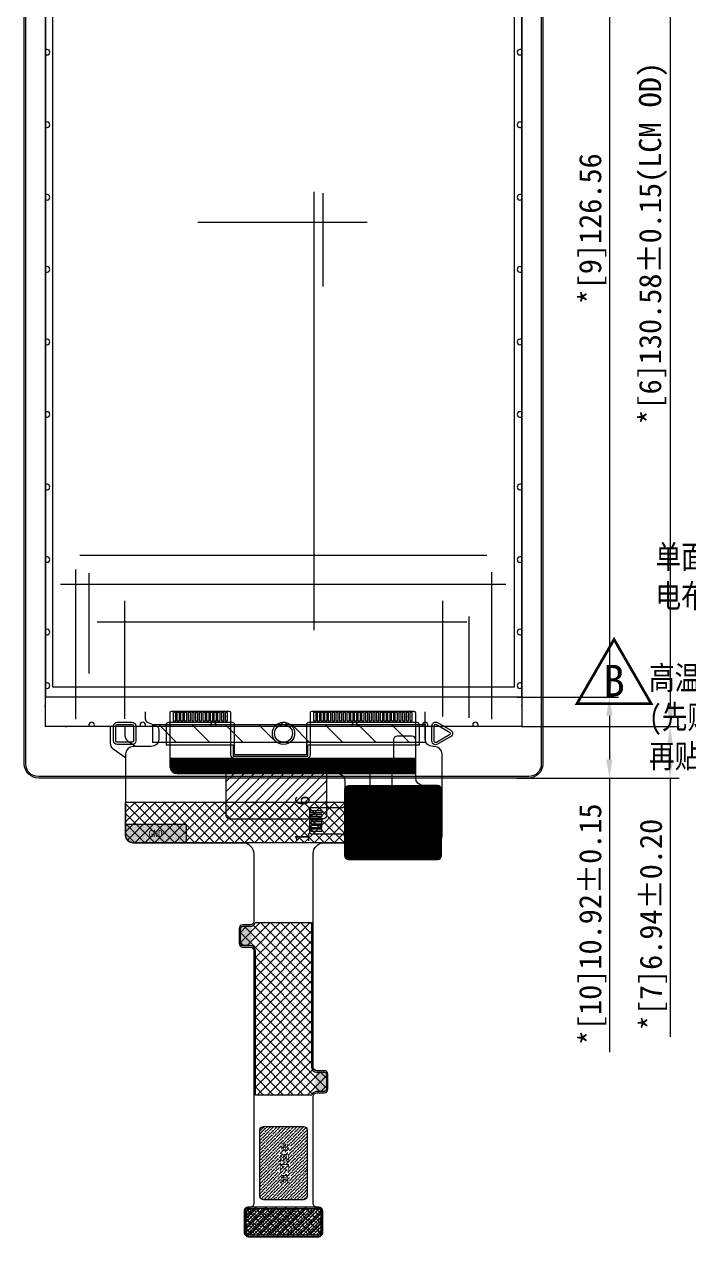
# Model space of a CAD drawing. Header units: inches. Extents: x 4091 to 6273, y -6229 to -5636.
# Drawn here: x 5951.1 to 6040.8, y -6003.8 to -5840 of the extents above; entities that cross this region are included whole.
import ezdxf
from ezdxf.lldxf.tags import DXFTag

# ---------------------------------------------------------------- set-up
doc = ezdxf.new("R2010")
doc.units = ezdxf.units.IN
doc.header["$LTSCALE"] = 0.5
doc.header["$MEASUREMENT"] = 0
doc.header["$PDMODE"] = 35
doc.layers.get('0').update_dxf_attribs({"lineweight": 0})
doc.layers.get('Defpoints').update_dxf_attribs({"lineweight": 0})
doc.layers.add('BL1_Housing', color=7, linetype='Continuous')
doc.layers.add('OCA', color=7, linetype='Continuous')
for name, color, linetype, lineweight in [('COVER LENS', 6, 'Continuous', 0), ('DIM', 4, 'Continuous', 0), ('FPC', 35, 'Continuous', 0), ('LCM', 2, 'Continuous', 0), ('SENSOR', 7, 'Continuous', 0)]:
    doc.layers.add(name, color=color, linetype=linetype, lineweight=lineweight)
doc.styles.get("Standard").update_dxf_attribs({"font": ''})
doc.styles.add('宋体', font='', dxfattribs={"width": 0.8, "height": 3.5})
doc.styles.add('宋体字', font='')
doc.styles.add('文字', font='simhei.ttf')
doc.styles.get('Standard').set_extended_font_data('SimSun')
doc.styles.get('宋体').set_extended_font_data('SimSun')
doc.styles.get('宋体字').set_extended_font_data('SimSun')
tags = doc.linetypes.add('JIS_02_0.7', pattern=[1.35, 0.75, -0.6]).pattern_tags.tags
tags[6:7] = [DXFTag(74, 4), DXFTag(75, 0), DXFTag(340, '0'), DXFTag(46, 1.0), DXFTag(50, 0.0), DXFTag(44, 0.0), DXFTag(45, 0.0)]
tags[4:5] = [DXFTag(74, 4), DXFTag(75, 0), DXFTag(340, '0'), DXFTag(46, 1.0), DXFTag(50, 0.0), DXFTag(44, 0.0), DXFTag(45, 0.0)]
doc.dimstyles.new('ISO-25-3.0', dxfattribs={"dimtxt": 3, "dimasz": 2.5, "dimexe": 1.25, "dimexo": 0, "dimgap": 0.4, "dimtad": 1, "dimdsep": 46, "dimtxsty": 'Standard', "dimcen": 2.5, "dimadec": 0, "dimazin": 0, "dimtfac": 1, "dimtmove": 0, "dimatfit": 3, "dimfxl": 1, "dimarcsym": 0})

# ---------------------------------------------------------------- blocks, each defined once
blk = doc.blocks.new('*D31')
at = {"layer": 'Defpoints', "color": 0, "transparency": 16777216}
for p in [(6018.29, -5804.27), (6018.29, -5934.85), (6038.32, -5934.85)]:
    blk.add_point(p, dxfattribs=at)
at = {"layer": 'DIM', "color": 0, "lineweight": -2, "transparency": 16777216}
for p, q in [((6018.29, -5804.27), (6039.57, -5804.27)), ((6038.32, -5806.77), (6038.32, -5932.35)), ((6018.29, -5934.85), (6039.57, -5934.85))]:
    blk.add_line(p, q, dxfattribs=at)
at = {"layer": 'DIM', "color": 0, "transparency": 16777216}
for points in [[(6037.91, -5806.77), (6038.74, -5806.77), (6038.32, -5804.27)], [(6037.91, -5932.35), (6038.74, -5932.35), (6038.32, -5934.85)]]:
    blk.add_solid(points, dxfattribs=at)
at = {"layer": 'DIM', "color": 0, "transparency": 16777216, "insert": (6036.02, -5869.56), "char_height": 3, "attachment_point": 5, "rotation": 90}
blk.add_mtext('{\\C1;*[6]\\C0;130.58}%%P0.15(LCM OD)', dxfattribs=at)
blk = doc.blocks.new('*D33')
at = {"layer": 'Defpoints', "color": 0, "transparency": 16777216}
for p in [(6018.29, -5934.85), (6038.32, -5934.85), (6018.24, -5941.8)]:
    blk.add_point(p, dxfattribs=at)
at = {"layer": 'DIM', "color": 0, "lineweight": -2, "transparency": 16777216}
for p, q in [((6018.29, -5934.85), (6039.57, -5934.85)), ((6038.32, -5937.35), (6038.32, -5939.3)), ((6018.24, -5941.8), (6039.57, -5941.8)), ((6038.32, -5941.8), (6038.32, -5976.74))]:
    blk.add_line(p, q, dxfattribs=at)
at = {"layer": 'DIM', "color": 0, "transparency": 16777216}
for points in [[(6037.91, -5937.35), (6038.74, -5937.35), (6038.32, -5934.85)], [(6037.91, -5939.3), (6038.74, -5939.3), (6038.32, -5941.8)]]:
    blk.add_solid(points, dxfattribs=at)
at = {"layer": 'DIM', "color": 0, "transparency": 16777216, "insert": (6036.07, -5961.59), "char_height": 3, "attachment_point": 5, "rotation": 90}
blk.add_mtext('{\\C1;*[7]6.94%%P0.20}', dxfattribs=at)
blk = doc.blocks.new('*D74')
at = {"layer": 'Defpoints', "color": 0, "transparency": 16777216}
for p in [(6018.24, -5804.32), (6018.24, -5930.88), (6030.13, -5930.88)]:
    blk.add_point(p, dxfattribs=at)
at = {"layer": 'DIM', "color": 0, "lineweight": -2, "transparency": 16777216}
for p, q in [((6018.24, -5804.32), (6031.38, -5804.32)), ((6030.13, -5806.82), (6030.13, -5928.38)), ((6018.24, -5930.88), (6031.38, -5930.88))]:
    blk.add_line(p, q, dxfattribs=at)
at = {"layer": 'DIM', "color": 0, "transparency": 16777216}
for points in [[(6029.71, -5806.82), (6030.55, -5806.82), (6030.13, -5804.32)], [(6029.71, -5928.38), (6030.55, -5928.38), (6030.13, -5930.88)]]:
    blk.add_solid(points, dxfattribs=at)
at = {"layer": 'DIM', "color": 0, "transparency": 16777216, "insert": (6027.88, -5867.6), "char_height": 3, "attachment_point": 5, "rotation": 90}
blk.add_mtext('{\\C1;*[9]}126.56', dxfattribs=at)
blk = doc.blocks.new('*D76')
at = {"layer": 'Defpoints', "color": 0, "transparency": 16777216}
for p in [(6017.7, -5930.88), (6030.13, -5930.88), (6017.7, -5941.8)]:
    blk.add_point(p, dxfattribs=at)
at = {"layer": 'DIM', "color": 0, "lineweight": -2, "transparency": 16777216}
for p, q in [((6017.7, -5930.88), (6031.38, -5930.88)), ((6030.13, -5933.38), (6030.13, -5939.3)), ((6017.7, -5941.8), (6031.38, -5941.8)), ((6030.13, -5941.8), (6030.13, -5978.81))]:
    blk.add_line(p, q, dxfattribs=at)
at = {"layer": 'DIM', "color": 0, "transparency": 16777216}
for points in [[(6029.71, -5933.38), (6030.55, -5933.38), (6030.13, -5930.88)], [(6029.71, -5939.3), (6030.55, -5939.3), (6030.13, -5941.8)]]:
    blk.add_solid(points, dxfattribs=at)
at = {"layer": 'DIM', "color": 0, "transparency": 16777216, "insert": (6027.88, -5961.55), "char_height": 3, "attachment_point": 5, "rotation": 90}
blk.add_mtext('{\\C1;*[10]}10.92%%P0.15', dxfattribs=at)

msp = doc.modelspace()

# ---------------------------------------------------------------- hatches: boundary and pattern name
at = {"layer": 'FPC', "linetype": 'Continuous'}
h = msp.add_hatch(dxfattribs=at)
h.set_pattern_fill('ANSI31', color=2)
h.set_pattern_definition([(45, (2701.37108, -1964.62164), (-0.0883883476, 0.0883883476), [])])
edge = h.paths.add_edge_path()
edge.add_line((6003.9765, -5939.1461), (5970.7888, -5939.1461))
edge.add_line((5970.7888, -5939.1461), (5970.7888, -5940.1961))
edge.add_arc((5971.7888, -5940.1961), 1, 180, 270)
edge.add_line((5971.7888, -5941.1961), (6003.9765, -5941.1961))
edge.add_line((6003.9765, -5941.1961), (6003.9765, -5939.1461))
h = msp.add_hatch(dxfattribs=at)
h.set_pattern_fill('ANSI31', color=256)
h.set_pattern_definition([(45, (2001.873, -2504.53371), (-0.0883883476, 0.0883883476), [])])
edge = h.paths.add_edge_path()
edge.add_arc((5994.9338, -5952.2961), 0.5, 180, 270, ccw=False)
edge.add_line((5994.4338, -5952.2961), (5994.4338, -5943.2961))
edge.add_arc((5994.9338, -5943.2961), 0.5, 90, 180, ccw=False)
edge.add_line((5994.9338, -5942.7961), (6006.9338, -5942.7961))
edge.add_arc((6006.9338, -5943.2961), 0.5, 0, 90, ccw=False)
edge.add_line((6007.4338, -5943.2961), (6007.4338, -5952.2961))
edge.add_arc((6006.9338, -5952.2961), 0.5, -90, 0, ccw=False)
edge.add_line((6006.9338, -5952.7961), (5994.9338, -5952.7961))
at = {"layer": 'LCM'}
h = msp.add_hatch(dxfattribs=at)
h.set_pattern_fill('ANSI31', color=256)
h.set_pattern_definition([(135, (14163.56, -4838.7592), (2.245064, 2.245064), [])])
h.paths.add_polyline_path([(5968.5014, -5934.5513), (6005.2753, -5934.5513), (6005.2753, -5936.9713), (5968.5014, -5936.9713)])
h = msp.add_hatch(dxfattribs=at)
h.set_pattern_fill('ANSI31', color=256, scale=0.3, style=0)
h.set_pattern_definition([(45, (6004.62205, -5114.5415), (-0.6735192, 0.6735192), [])])
edge = h.paths.add_edge_path()
edge.add_arc((5978.8837, -5946.8375), 0.5, 180, 270, ccw=False)
edge.add_line((5978.3837, -5946.8375), (5978.3837, -5940.8375))
edge.add_arc((5978.8837, -5940.8375), 0.5, 90, 180, ccw=False)
edge.add_line((5978.8837, -5940.3375), (5991.4318, -5940.3375))
edge.add_arc((5991.4318, -5940.8375), 0.5, 0, 90, ccw=False)
edge.add_line((5991.9318, -5940.8375), (5991.9318, -5946.8375))
edge.add_arc((5991.4318, -5946.8375), 0.5, -90, 0, ccw=False)
edge.add_line((5991.4318, -5947.3375), (5978.8837, -5947.3375))
h = msp.add_hatch(dxfattribs=at)
h.set_pattern_fill('ANSI37', color=256, scale=0.3, style=0)
h.set_pattern_definition([(45, (5706.7458, -5128.1629), (-0.6735192, 0.6735192), []), (135, (5706.7458, -5128.1629), (-0.6735192, -0.6735192), [])])
h.paths.add_polyline_path([(5964.8218, -5945.0375), (5964.8218, -5949.5375, 0.41421356), (5965.8218, -5950.5375), (6006.5218, -5950.5375, 0.41421356), (6007.5218, -5949.5375), (6007.5218, -5945.0375)])
h = msp.add_hatch(color=256, dxfattribs=at)
h.set_gradient(color1=(204, 102, 0), color2=(245, 122, 0), one_color=1, tint=0.48)
h.paths.add_polyline_path([(5964.8218, -5948.0375), (5964.8218, -5949.5375, 0.41421356), (5965.8218, -5950.5375), (5972.9768, -5950.5375), (5972.9768, -5948.0375)])
h.paths.add_polyline_path([(5967.6652, -5948.5979), (5969.9941, -5948.5979), (5969.9941, -5950.0166), (5967.6652, -5950.0166)], flags=24)
h = msp.add_hatch(color=256, dxfattribs=at)
h.set_gradient(color1=(255, 127, 0), color2=(250, 125, 0), one_color=1, tint=0.49)
edge = h.paths.add_edge_path()
edge.add_spline(control_points=[(5980.1318, -5964.1235), (5980.132, -5964.1398), (5980.133, -5964.1561), (5980.1347, -5964.1723)], knot_values=[0.9375, 0.9375, 0.9375, 0.9375, 1, 1, 1, 1], degree=3, periodic=0)
edge.add_spline(control_points=[(5980.1347, -5964.1723), (5980.138, -5964.2048), (5980.1443, -5964.2372), (5980.1536, -5964.2686)], knot_values=[0.8125, 0.8125, 0.8125, 0.8125, 0.9375, 0.9375, 0.9375, 0.9375], degree=3, periodic=0)
edge.add_spline(control_points=[(5980.1536, -5964.2686), (5980.1582, -5964.2843), (5980.1664, -5964.3075), (5980.1763, -5964.3299), (5980.1798, -5964.3373)], knot_values=[0.71875, 0.71875, 0.71875, 0.71875, 0.78125, 0.8125, 0.8125, 0.8125, 0.8125], degree=3, periodic=0)
edge.add_spline(control_points=[(5980.1798, -5964.3373), (5980.1867, -5964.3521), (5980.1944, -5964.3666), (5980.2029, -5964.3806)], knot_values=[0.65625, 0.65625, 0.65625, 0.65625, 0.71875, 0.71875, 0.71875, 0.71875], degree=3, periodic=0)
edge.add_spline(control_points=[(5980.2029, -5964.3806), (5980.2071, -5964.3876), (5980.2114, -5964.3945), (5980.216, -5964.4013)], knot_values=[0.625, 0.625, 0.625, 0.625, 0.65625, 0.65625, 0.65625, 0.65625], degree=3, periodic=0)
edge.add_spline(control_points=[(5980.216, -5964.4013), (5980.2342, -5964.4285), (5980.2969, -5964.5047), (5980.4353, -5964.5979), (5980.5668, -5964.6226), (5980.6318, -5964.6235)], knot_values=[0, 0, 0, 0, 0.125, 0.375, 0.625, 0.625, 0.625, 0.625], degree=3, periodic=0)
edge.add_line((5980.6318, -5964.6235), (5981.6318, -5964.6235))
edge.add_spline(control_points=[(5981.6318, -5964.6235), (5981.6968, -5964.6244), (5981.7657, -5964.6374), (5981.8289, -5964.664), (5981.8318, -5964.6652)], knot_values=[0.73805757, 0.73805757, 0.73805757, 0.73805757, 0.98805757, 1, 1, 1, 1], degree=3, periodic=0)
edge.add_line((5981.8318, -5964.6652), (5981.8318, -5961.5818))
edge.add_spline(control_points=[(5981.8318, -5961.5818), (5981.8289, -5961.5831), (5981.7657, -5961.6097), (5981.6968, -5961.6226), (5981.6318, -5961.6235)], knot_values=[0, 0, 0, 0, 0.01196207, 0.26196207, 0.26196207, 0.26196207, 0.26196207], degree=3, periodic=0)
edge.add_line((5981.6318, -5961.6235), (5980.6318, -5961.6235))
edge.add_spline(control_points=[(5980.6318, -5961.6235), (5980.5668, -5961.6244), (5980.4846, -5961.6399), (5980.4105, -5961.6748), (5980.3961, -5961.6825)], knot_values=[0.6875, 0.6875, 0.6875, 0.6875, 0.9375, 1, 1, 1, 1], degree=3, periodic=0)
edge.add_spline(control_points=[(5980.3961, -5961.6825), (5980.3817, -5961.6902), (5980.3676, -5961.6986), (5980.354, -5961.7077)], knot_values=[0.625, 0.625, 0.625, 0.625, 0.6875, 0.6875, 0.6875, 0.6875], degree=3, periodic=0)
edge.add_spline(control_points=[(5980.354, -5961.7077), (5980.3268, -5961.7259), (5980.2506, -5961.7886), (5980.1574, -5961.927), (5980.1327, -5962.0585), (5980.1318, -5962.1235)], knot_values=[0, 0, 0, 0, 0.125, 0.375, 0.625, 0.625, 0.625, 0.625], degree=3, periodic=0)
edge.add_line((5980.1318, -5962.1235), (5980.1318, -5964.1235))
h = msp.add_hatch(dxfattribs=at)
h.set_pattern_fill('ANSI37', color=256, scale=0.3, style=0)
h.set_pattern_definition([(45, (5764.1255, -5128.1629), (-0.6735192, 0.6735192), []), (135, (5764.1255, -5128.1629), (-0.6735192, -0.6735192), [])])
edge = h.paths.add_edge_path()
edge.add_arc((5981.6318, -5961.1235), 0.7, 270, 343.39845)
edge.add_line((5982.3026, -5961.3235), (5989.9318, -5961.3235))
edge.add_line((5989.9318, -5961.3235), (5989.9318, -5980.8304))
edge.add_arc((5990.6318, -5980.8304), 0.7, 180, 270)
edge.add_line((5990.6318, -5981.5304), (5991.6318, -5981.5304))
edge.add_arc((5991.6318, -5981.8304), 0.3, 0, 90, ccw=False)
edge.add_line((5991.9318, -5981.8304), (5991.9318, -5983.8304))
edge.add_arc((5991.6318, -5983.8304), 0.3, -90, 0, ccw=False)
edge.add_line((5991.6318, -5984.1304), (5990.6318, -5984.1304))
edge.add_arc((5990.6318, -5984.8304), 0.7, 90, 163.39845)
edge.add_line((5989.961, -5984.6304), (5982.3318, -5984.6304))
edge.add_line((5982.3318, -5984.6304), (5982.3318, -5965.1235))
edge.add_arc((5981.6318, -5965.1235), 0.7, 360, 450)
edge.add_line((5981.6318, -5964.4235), (5980.6318, -5964.4235))
edge.add_arc((5980.6318, -5964.1235), 0.3, 180, 270, ccw=False)
edge.add_line((5980.3318, -5964.1235), (5980.3318, -5962.1235))
edge.add_arc((5980.6318, -5962.1235), 0.3, 90, 180, ccw=False)
edge.add_line((5980.6318, -5961.8235), (5981.6318, -5961.8235))
h = msp.add_hatch(color=256, dxfattribs=at)
h.set_gradient(color1=(255, 127, 0), color2=(250, 125, 0), one_color=1, tint=0.49)
edge = h.paths.add_edge_path()
edge.add_spline(control_points=[(5992.1318, -5983.8304), (5992.1316, -5983.8466), (5992.1306, -5983.8629), (5992.129, -5983.8792)], knot_values=[0.9375, 0.9375, 0.9375, 0.9375, 1, 1, 1, 1], degree=3, periodic=0)
edge.add_spline(control_points=[(5992.129, -5983.8792), (5992.1256, -5983.9117), (5992.1194, -5983.944), (5992.11, -5983.9754)], knot_values=[0.8125, 0.8125, 0.8125, 0.8125, 0.9375, 0.9375, 0.9375, 0.9375], degree=3, periodic=0)
edge.add_spline(control_points=[(5992.11, -5983.9754), (5992.1054, -5983.9911), (5992.0972, -5984.0143), (5992.0874, -5984.0368), (5992.0839, -5984.0442)], knot_values=[0.71875, 0.71875, 0.71875, 0.71875, 0.78125, 0.8125, 0.8125, 0.8125, 0.8125], degree=3, periodic=0)
edge.add_spline(control_points=[(5992.0839, -5984.0442), (5992.0769, -5984.059), (5992.0692, -5984.0734), (5992.0608, -5984.0874)], knot_values=[0.65625, 0.65625, 0.65625, 0.65625, 0.71875, 0.71875, 0.71875, 0.71875], degree=3, periodic=0)
edge.add_spline(control_points=[(5992.0608, -5984.0874), (5992.0566, -5984.0945), (5992.0522, -5984.1014), (5992.0476, -5984.1082)], knot_values=[0.625, 0.625, 0.625, 0.625, 0.65625, 0.65625, 0.65625, 0.65625], degree=3, periodic=0)
edge.add_spline(control_points=[(5992.0476, -5984.1082), (5992.0294, -5984.1354), (5991.9667, -5984.2116), (5991.8284, -5984.3048), (5991.6968, -5984.3295), (5991.6318, -5984.3304)], knot_values=[0, 0, 0, 0, 0.125, 0.375, 0.625, 0.625, 0.625, 0.625], degree=3, periodic=0)
edge.add_line((5991.6318, -5984.3304), (5990.6318, -5984.3304))
edge.add_spline(control_points=[(5990.6318, -5984.3304), (5990.5668, -5984.3313), (5990.4979, -5984.3442), (5990.4347, -5984.3708), (5990.4318, -5984.3721)], knot_values=[0.73805757, 0.73805757, 0.73805757, 0.73805757, 0.98805757, 1, 1, 1, 1], degree=3, periodic=0)
edge.add_line((5990.4318, -5984.3721), (5990.4318, -5981.2887))
edge.add_spline(control_points=[(5990.4318, -5981.2887), (5990.4347, -5981.2899), (5990.4979, -5981.3165), (5990.5668, -5981.3295), (5990.6318, -5981.3304)], knot_values=[0, 0, 0, 0, 0.01196207, 0.26196207, 0.26196207, 0.26196207, 0.26196207], degree=3, periodic=0)
edge.add_line((5990.6318, -5981.3304), (5991.6318, -5981.3304))
edge.add_spline(control_points=[(5991.6318, -5981.3304), (5991.6968, -5981.3313), (5991.779, -5981.3467), (5991.8531, -5981.3816), (5991.8675, -5981.3893)], knot_values=[0.6875, 0.6875, 0.6875, 0.6875, 0.9375, 1, 1, 1, 1], degree=3, periodic=0)
edge.add_spline(control_points=[(5991.8675, -5981.3893), (5991.882, -5981.397), (5991.896, -5981.4055), (5991.9096, -5981.4146)], knot_values=[0.625, 0.625, 0.625, 0.625, 0.6875, 0.6875, 0.6875, 0.6875], degree=3, periodic=0)
edge.add_spline(control_points=[(5991.9096, -5981.4146), (5991.9368, -5981.4328), (5992.013, -5981.4955), (5992.1062, -5981.6338), (5992.1309, -5981.7654), (5992.1318, -5981.8304)], knot_values=[0, 0, 0, 0, 0.125, 0.375, 0.625, 0.625, 0.625, 0.625], degree=3, periodic=0)
edge.add_line((5992.1318, -5981.8304), (5992.1318, -5983.8304))
h = msp.add_hatch(dxfattribs=at)
h.set_pattern_fill('ANSI36', color=256, scale=0.1, style=0)
h.set_pattern_definition([(45, (5706.7458, -5127.36292), (0.1683798, 0.61739261), [0.79375, -0.15875, 0, -0.15875])])
edge = h.paths.add_edge_path()
edge.add_line((5988.8318, -5998.7613), (5983.4318, -5998.7613))
edge.add_arc((5983.4318, -5998.2613), 0.5, 180, 270, ccw=False)
edge.add_line((5982.9318, -5998.2613), (5982.9318, -5989.3518))
edge.add_arc((5983.4318, -5989.3518), 0.5, 90, 180, ccw=False)
edge.add_line((5983.4318, -5988.8518), (5988.8318, -5988.8518))
edge.add_arc((5988.8318, -5989.3518), 0.5, 0, 90, ccw=False)
edge.add_line((5989.3318, -5989.3518), (5989.3318, -5998.2613))
edge.add_arc((5988.8318, -5998.2613), 0.5, -90, 0, ccw=False)
h.paths.add_polyline_path([(5985.0829, -5990.6426), (5985.0829, -5997.0731), (5987.0802, -5997.0731), (5987.0802, -5990.6426)], flags=24)
h = msp.add_hatch(dxfattribs=at)
h.set_pattern_fill('ANSI37', color=256, scale=0.3, style=0)
h.set_pattern_definition([(45, (5983.72205, -5089.2716), (-0.6735192, 0.6735192), []), (135, (5983.72205, -5089.2716), (-0.6735192, -0.6735192), [])])
h.paths.add_polyline_path([(5990.7868, -5999.7613), (5981.2868, -5999.7613, 0.41421356), (5980.7868, -6000.2613), (5980.7868, -6003.2613, 0.41421356), (5981.2868, -6003.7613), (5990.7868, -6003.7613, 0.41421356), (5991.2868, -6003.2613), (5991.2868, -6000.2613, 0.41421356)])
h = msp.add_hatch(dxfattribs=at)
h.set_pattern_fill('ANSI38', color=256, scale=0.1, style=0)
h.set_pattern_definition([(45, (3865.10822, -5085.14873), (-0.224506403, 0.224506403), []), (135, (3865.10822, -5085.14873), (-0.67351921, 0.224506403), [0.79375, -0.47625])])
h.paths.add_polyline_path([(5981.0818, -5999.9613), (5991.1818, -5999.9613), (5991.1818, -6003.5613), (5981.0818, -6003.5613)])

# ---------------------------------------------------------------- linework, layer by layer
at = {"color": 1, "lineweight": 0, "const_width": 0.3629}
msp.add_lwpolyline([(6035.7742, -5931.7458), (6030.7631, -5923.0663), (6025.7519, -5931.7458)], close=True, dxfattribs=at)
at = {"layer": 'BL1_Housing', "color": 6, "linetype": 'ByBlock', "lineweight": 5}
for p, q in [((5958.6417, -5911.6641), (6013.5842, -5911.6641)), ((5959.8308, -5914.1162), (5959.8308, -5927.672)), ((6011.1358, -5919.9532), (6011.1358, -5933.667))]:
    msp.add_line(p, q, dxfattribs=at)
at = {"layer": 'COVER LENS', "lineweight": 0}
for points in [[(6021.1338, -5796.6961), (6021.1338, -5939.8961, -0.41421356), (6019.2338, -5941.7961), (5953.0338, -5941.7961, -0.41421356), (5951.1338, -5939.8961), (5951.1338, -5796.6961, -0.41421356), (5953.0338, -5794.7961), (6019.2338, -5794.7961, -0.41421356)], [(5965.6938, -5937.2636), (5963.6938, -5937.2636, -0.41421356), (5963.1938, -5936.7636), (5963.1938, -5934.7636, -0.41421356), (5963.6938, -5934.2636), (5965.6938, -5934.2636, -0.41421356), (5966.1938, -5934.7636), (5966.1938, -5936.7636, -0.41421356)], [(6008.7147, -5935.3306, -0.57735027), (6008.7147, -5936.1966), (6006.9238, -5937.2306, -0.57735027), (6006.1738, -5936.7976), (6006.1738, -5934.7297, -0.57735027), (6006.9238, -5934.2966)], [(5965.6938, -5936.9636), (5963.6938, -5936.9636, -0.41421356), (5963.4938, -5936.7636), (5963.4938, -5934.7636, -0.41421356), (5963.6938, -5934.5636), (5965.6938, -5934.5636, -0.41421356), (5965.8938, -5934.7636), (5965.8938, -5936.7636, -0.41421356)], [(6006.4738, -5934.7297, -0.57735027), (6006.7738, -5934.5564), (6008.5647, -5935.5904, -0.57735027), (6008.5647, -5935.9368), (6006.7738, -5936.9708, -0.57735027), (6006.4738, -5936.7976)]]:
    msp.add_lwpolyline(points, format="xyb", close=True, dxfattribs=at)
at = {"layer": 'COVER LENS', "color": 1, "lineweight": 0}
msp.add_lwpolyline([(6017.3258, -5805.2121), (5954.9418, -5805.2121), (5954.9418, -5929.4801), (6017.3258, -5929.4801)], close=True, dxfattribs=at)
at = {"layer": 'COVER LENS', "lineweight": 0}
for radius in [1.5, 1.2]:
    msp.add_circle((5986.1338, -5935.7636), radius, dxfattribs=at)
at = {"layer": 'FPC', "linetype": 'Continuous'}
for points in [[(5989.6522, -5946.0383), (5989.6522, -5949.1383, 0.41421356), (5989.8522, -5949.3383), (5993.9338, -5949.3383, -0.41421356), (5994.4338, -5949.8383), (5994.4338, -5952.2961, 0.41421356), (5994.9338, -5952.7961), (6006.9338, -5952.7961, 0.41421356), (6007.4338, -5952.2961), (6007.4338, -5943.2961, 0.41421356), (6006.9338, -5942.7961), (6004.9765, -5942.7961, -0.41421356), (6003.9765, -5941.7961), (6003.9765, -5932.9961, 0.41421356), (6003.7765, -5932.7961), (5989.9265, -5932.7961, 0.41421356), (5989.7265, -5932.9961), (5989.7265, -5938.6461, -0.41421356), (5989.2265, -5939.1461), (5979.5388, -5939.1461, -0.41421356), (5979.0388, -5938.6461), (5979.0388, -5932.9961, 0.41421356), (5978.8388, -5932.7961), (5970.9888, -5932.7961, 0.41421356), (5970.7888, -5932.9961), (5970.7888, -5940.1961, 0.41421356), (5971.7888, -5941.1961), (5993.4338, -5941.1961, -0.41421356), (5994.4338, -5942.1961), (5994.4338, -5945.3383, -0.41421356), (5993.9338, -5945.8383), (5989.8522, -5945.8383, 0.41421356)], [(5997.7922, -5942.7961), (6000.7922, -5942.7961), (6000.7922, -5940.2961, 0.41421356), (6000.2922, -5939.7961), (5998.2922, -5939.7961, 0.41421356), (5997.7922, -5940.2961)], [(5994.9338, -5952.7961, -0.41421356), (5994.4338, -5952.2961), (5994.4338, -5943.2961, -0.41421356), (5994.9338, -5942.7961), (6006.9338, -5942.7961, -0.41421356), (6007.4338, -5943.2961), (6007.4338, -5952.2961, -0.41421356), (6006.9338, -5952.7961)]]:
    msp.add_lwpolyline(points, format="xyb", close=True, dxfattribs=at)
for points in [[(5971.5388, -5934.0961), (5971.2888, -5934.0961), (5971.2888, -5932.8961), (5971.5388, -5932.8961)], [(5972.0388, -5934.0961), (5971.7888, -5934.0961), (5971.7888, -5932.8961), (5972.0388, -5932.8961)], [(5972.5388, -5934.0961), (5972.2888, -5934.0961), (5972.2888, -5932.8961), (5972.5388, -5932.8961)], [(5973.0388, -5934.0961), (5972.7888, -5934.0961), (5972.7888, -5932.8961), (5973.0388, -5932.8961)], [(5973.5388, -5934.0961), (5973.2888, -5934.0961), (5973.2888, -5932.8961), (5973.5388, -5932.8961)], [(5974.0388, -5934.0961), (5973.7888, -5934.0961), (5973.7888, -5932.8961), (5974.0388, -5932.8961)], [(5974.5388, -5934.0961), (5974.2888, -5934.0961), (5974.2888, -5932.8961), (5974.5388, -5932.8961)], [(5975.0388, -5934.0961), (5974.7888, -5934.0961), (5974.7888, -5932.8961), (5975.0388, -5932.8961)], [(5975.5388, -5934.0961), (5975.2888, -5934.0961), (5975.2888, -5932.8961), (5975.5388, -5932.8961)], [(5976.0388, -5934.0961), (5975.7888, -5934.0961), (5975.7888, -5932.8961), (5976.0388, -5932.8961)], [(5976.5388, -5934.0961), (5976.2888, -5934.0961), (5976.2888, -5932.8961), (5976.5388, -5932.8961)], [(5977.0388, -5934.0961), (5976.7888, -5934.0961), (5976.7888, -5932.8961), (5977.0388, -5932.8961)], [(5977.5388, -5934.0961), (5977.2888, -5934.0961), (5977.2888, -5932.8961), (5977.5388, -5932.8961)], [(5978.0388, -5934.0961), (5977.7888, -5934.0961), (5977.7888, -5932.8961), (5978.0388, -5932.8961)], [(5978.5388, -5934.0961), (5978.2888, -5934.0961), (5978.2888, -5932.8961), (5978.5388, -5932.8961)], [(5990.4765, -5934.0961), (5990.2265, -5934.0961), (5990.2265, -5932.8961), (5990.4765, -5932.8961)], [(5990.9765, -5934.0961), (5990.7265, -5934.0961), (5990.7265, -5932.8961), (5990.9765, -5932.8961)], [(5991.4765, -5934.0961), (5991.2265, -5934.0961), (5991.2265, -5932.8961), (5991.4765, -5932.8961)], [(5991.9765, -5934.0961), (5991.7265, -5934.0961), (5991.7265, -5932.8961), (5991.9765, -5932.8961)], [(5992.4765, -5934.0961), (5992.2265, -5934.0961), (5992.2265, -5932.8961), (5992.4765, -5932.8961)], [(5992.9765, -5934.0961), (5992.7265, -5934.0961), (5992.7265, -5932.8961), (5992.9765, -5932.8961)], [(5993.4765, -5934.0961), (5993.2265, -5934.0961), (5993.2265, -5932.8961), (5993.4765, -5932.8961)], [(5993.9765, -5934.0961), (5993.7265, -5934.0961), (5993.7265, -5932.8961), (5993.9765, -5932.8961)], [(5994.4765, -5934.0961), (5994.2265, -5934.0961), (5994.2265, -5932.8961), (5994.4765, -5932.8961)], [(5994.9765, -5934.0961), (5994.7265, -5934.0961), (5994.7265, -5932.8961), (5994.9765, -5932.8961)], [(5995.4765, -5934.0961), (5995.2265, -5934.0961), (5995.2265, -5932.8961), (5995.4765, -5932.8961)], [(5995.9765, -5934.0961), (5995.7265, -5934.0961), (5995.7265, -5932.8961), (5995.9765, -5932.8961)], [(5996.4765, -5934.0961), (5996.2265, -5934.0961), (5996.2265, -5932.8961), (5996.4765, -5932.8961)], [(5996.9765, -5934.0961), (5996.7265, -5934.0961), (5996.7265, -5932.8961), (5996.9765, -5932.8961)], [(5997.4765, -5934.0961), (5997.2265, -5934.0961), (5997.2265, -5932.8961), (5997.4765, -5932.8961)], [(5997.9765, -5934.0961), (5997.7265, -5934.0961), (5997.7265, -5932.8961), (5997.9765, -5932.8961)], [(5998.4765, -5934.0961), (5998.2265, -5934.0961), (5998.2265, -5932.8961), (5998.4765, -5932.8961)], [(5998.9765, -5934.0961), (5998.7265, -5934.0961), (5998.7265, -5932.8961), (5998.9765, -5932.8961)], [(5999.4765, -5934.0961), (5999.2265, -5934.0961), (5999.2265, -5932.8961), (5999.4765, -5932.8961)], [(5999.9765, -5934.0961), (5999.7265, -5934.0961), (5999.7265, -5932.8961), (5999.9765, -5932.8961)], [(6000.4765, -5934.0961), (6000.2265, -5934.0961), (6000.2265, -5932.8961), (6000.4765, -5932.8961)], [(6000.9765, -5934.0961), (6000.7265, -5934.0961), (6000.7265, -5932.8961), (6000.9765, -5932.8961)], [(6001.4765, -5934.0961), (6001.2265, -5934.0961), (6001.2265, -5932.8961), (6001.4765, -5932.8961)], [(6001.9765, -5934.0961), (6001.7265, -5934.0961), (6001.7265, -5932.8961), (6001.9765, -5932.8961)], [(6002.4765, -5934.0961), (6002.2265, -5934.0961), (6002.2265, -5932.8961), (6002.4765, -5932.8961)], [(6002.9765, -5934.0961), (6002.7265, -5934.0961), (6002.7265, -5932.8961), (6002.9765, -5932.8961)], [(6003.4765, -5934.0961), (6003.2265, -5934.0961), (6003.2265, -5932.8961), (6003.4765, -5932.8961)]]:
    msp.add_lwpolyline(points, close=True, dxfattribs=at)
at = {"layer": 'FPC', "color": 2, "linetype": 'Continuous'}
for points in [[(6000.9765, -5939.1461), (6003.9765, -5939.1461), (6003.9765, -5936.6461, 0.41421356), (6003.4765, -5936.1461), (6001.4765, -5936.1461, 0.41421356), (6000.9765, -5936.6461)], [(6003.9765, -5939.1461), (5970.7888, -5939.1461), (5970.7888, -5940.1961, 0.41421356), (5971.7888, -5941.1961), (6003.9765, -5941.1961)]]:
    msp.add_lwpolyline(points, format="xyb", close=True, dxfattribs=at)
at = {"layer": 'FPC', "linetype": 'ByBlock', "flags": 128}
for points in [[(5989.8022, -5946.1883), (5991.3022, -5946.1883), (5991.3022, -5946.4883), (5989.8022, -5946.4883)], [(5989.8022, -5946.1883), (5991.3022, -5946.1883), (5991.3022, -5946.4883), (5989.8022, -5946.4883)], [(5989.8022, -5946.6883), (5991.3022, -5946.6883), (5991.3022, -5946.9883), (5989.8022, -5946.9883)], [(5989.8022, -5946.6883), (5991.3022, -5946.6883), (5991.3022, -5946.9883), (5989.8022, -5946.9883)], [(5989.8022, -5947.1883), (5991.3022, -5947.1883), (5991.3022, -5947.4883), (5989.8022, -5947.4883)], [(5989.8022, -5947.1883), (5991.3022, -5947.1883), (5991.3022, -5947.4883), (5989.8022, -5947.4883)], [(5989.8022, -5947.6883), (5989.8022, -5947.9883), (5991.3022, -5947.9883), (5991.3022, -5947.6883)], [(5989.8022, -5947.6883), (5989.8022, -5947.9883), (5991.3022, -5947.9883), (5991.3022, -5947.6883)], [(5989.8022, -5948.1883), (5989.8022, -5948.4883), (5991.3022, -5948.4883), (5991.3022, -5948.1883)], [(5989.8022, -5948.1883), (5989.8022, -5948.4883), (5991.3022, -5948.4883), (5991.3022, -5948.1883)], [(5989.8022, -5948.9883), (5991.3022, -5948.9883), (5991.3022, -5948.6883), (5989.8022, -5948.6883)], [(5989.8022, -5948.9883), (5991.3022, -5948.9883), (5991.3022, -5948.6883), (5989.8022, -5948.6883)]]:
    msp.add_lwpolyline(points, close=True, dxfattribs=at)
at = {"layer": 'LCM'}
for p, q in [((5953.9758, -5804.2693), (5953.9758, -5934.8513)), ((6018.2918, -5804.2693), (6018.2918, -5934.8513)), ((5953.9758, -5932.1507), (5953.9758, -5932.0093)), ((5953.9758, -5932.1507), (5953.9758, -5932.0093)), ((6018.2918, -5932.1507), (6018.2918, -5932.0093)), ((5956.6764, -5934.8513), (5956.8178, -5934.8513)), ((5956.6764, -5934.8513), (5956.8178, -5934.8513)), ((5962.7283, -5934.8513), (5962.7283, -5937.0708)), ((5964.7283, -5934.8513), (5964.7283, -5936.0311)), ((6015.5912, -5934.8513), (6015.4498, -5934.8513)), ((5966.1337, -5937.5375), (5965.1537, -5936.8496)), ((5964.8218, -5939.0602), (5963.1537, -5937.8892))]:
    msp.add_line(p, q, dxfattribs=at)
at = {"layer": 'LCM', "linetype": 'JIS_02_0.7', "ltscale": 6}
for p, q in [((5990.2338, -5862.6009), (5990.2338, -5921.7987)), ((5991.4838, -5875.4055), (5991.4838, -5862.7621)), ((5974.584, -5866.6965), (5997.4316, -5866.6965)), ((5958.0788, -5933.8513), (5958.0788, -5913.6127)), ((6014.2788, -5933.8513), (6014.2788, -5913.9922)), ((5956.0376, -5915.6203), (6016.1507, -5915.6203)), ((5964.7238, -5933.7893), (5964.7238, -5917.8682)), ((6007.6338, -5933.4638), (6007.6338, -5917.8682)), ((6010.88, -5920.7203), (5960.9594, -5920.7203))]:
    msp.add_line(p, q, dxfattribs=at)
at = {"layer": 'LCM'}
for points in [[(5967.4701, -5932.8356), (5967.4701, -5933.7732, 0.29799604), (5967.7697, -5934.2313), (5968.988, -5934.7642, -0.29799604), (5969.2877, -5935.2223), (5969.2877, -5936.5375, -0.41421356), (5968.2877, -5937.5375), (5965.8218, -5937.5375, 0.41421356), (5964.8218, -5938.5375), (5964.8218, -5949.5375, 0.41421356), (5965.8218, -5950.5375), (5980.6318, -5950.5375, -0.41421356), (5982.1318, -5952.0375), (5982.1318, -5961.1235, -0.41421356), (5981.6318, -5961.6235), (5980.6318, -5961.6235, 0.41421356), (5980.1318, -5962.1235), (5980.1318, -5964.1235, 0.41421356), (5980.6318, -5964.6235), (5981.6318, -5964.6235, -0.41421356), (5982.1318, -5965.1235), (5982.1318, -5999.2613, -0.41421356), (5981.6318, -5999.7613), (5981.3818, -5999.7613, 0.41421356), (5980.8818, -6000.2613, -0.41421356), (5981.3818, -5999.7613)], [(5980.8818, -6000.2613), (5980.8818, -6003.2613, 0.41421356), (5981.3818, -6003.7613), (5990.8818, -6003.7613, 0.41421356), (5991.3818, -6003.2613), (5991.3818, -6000.2613, 0.41421356), (5990.8818, -5999.7613), (5990.6318, -5999.7613, -0.41421356), (5990.1318, -5999.2613), (5990.1318, -5984.8304, -0.41421356), (5990.6318, -5984.3304), (5991.6318, -5984.3304, 0.41421356), (5992.1318, -5983.8304), (5992.1318, -5981.8304, 0.41421356), (5991.6318, -5981.3304), (5990.6318, -5981.3304, -0.41421356), (5990.1318, -5980.8304), (5990.1318, -5952.0375, -0.41421356), (5991.6318, -5950.5375), (6006.5318, -5950.5375, 0.41421356), (6007.5318, -5949.5375), (6007.5318, -5938.5375, 0.41421356), (6006.5318, -5937.5375), (6006.2753, -5937.5375, -0.41421356), (6005.2753, -5936.5375), (6005.2753, -5932.8356)], [(5990.6318, -5999.7613), (5990.8818, -5999.7613, -0.41421356), (5991.3818, -6000.2613), (5991.3818, -6003.2613, -0.41421356), (5990.8818, -6003.7613), (5981.3818, -6003.7613, -0.41421356), (5980.8818, -6003.2613), (5980.8818, -6000.2613, -0.41421356), (5981.3818, -5999.7613, 0.41421356), (5980.8818, -6000.2613), (5980.8818, -6003.2613, 0.41421356), (5981.3818, -6003.7613), (5990.8818, -6003.7613, 0.41421356), (5991.3818, -6003.2613), (5991.3818, -6000.2613, 0.41421356), (5990.8818, -5999.7613), (5981.3818, -5999.7613, 0.02540563), (5981.3237, -5999.765)]]:
    msp.add_lwpolyline(points, format="xyb", dxfattribs=at)
for points in [[(6018.2918, -5934.8513), (5953.9758, -5934.8513)], [(5981.3818, -5999.7613), (5981.6318, -5999.7613)]]:
    msp.add_lwpolyline(points, dxfattribs=at)
for points in [[(5968.5014, -5934.5513), (6005.2753, -5934.5513), (6005.2753, -5936.9713), (5968.5014, -5936.9713)], [(5981.0818, -5999.9613), (5991.1818, -5999.9613), (5991.1818, -6003.5613), (5981.0818, -6003.5613)]]:
    msp.add_lwpolyline(points, close=True, dxfattribs=at)
for points in [[(5978.8837, -5947.3375, -0.41421356), (5978.3837, -5946.8375), (5978.3837, -5940.8375, -0.41421356), (5978.8837, -5940.3375), (5991.4318, -5940.3375, -0.41421356), (5991.9318, -5940.8375), (5991.9318, -5946.8375, -0.41421356), (5991.4318, -5947.3375)], [(5964.8218, -5945.0375), (6007.5218, -5945.0375), (6007.5218, -5949.5375, -0.41421356), (6006.5218, -5950.5375), (5965.8218, -5950.5375, -0.41421356), (5964.8218, -5949.5375)], [(5964.8218, -5948.0375), (5972.9768, -5948.0375), (5972.9768, -5950.5375), (5965.8218, -5950.5375, -0.41421356), (5964.8218, -5949.5375)], [(5981.6318, -5961.8235, 0.33167927), (5982.3026, -5961.3235), (5989.9318, -5961.3235), (5989.9318, -5980.8304, 0.41421356), (5990.6318, -5981.5304), (5991.6318, -5981.5304, -0.41421356), (5991.9318, -5981.8304), (5991.9318, -5983.8304, -0.41421356), (5991.6318, -5984.1304), (5990.6318, -5984.1304, 0.33167927), (5989.961, -5984.6304), (5982.3318, -5984.6304), (5982.3318, -5965.1235, 0.41421356), (5981.6318, -5964.4235), (5980.6318, -5964.4235, -0.41421356), (5980.3318, -5964.1235), (5980.3318, -5962.1235, -0.41421356), (5980.6318, -5961.8235)], [(5988.8318, -5998.7613), (5983.4318, -5998.7613, -0.41421356), (5982.9318, -5998.2613), (5982.9318, -5989.3518, -0.41421356), (5983.4318, -5988.8518), (5988.8318, -5988.8518, -0.41421356), (5989.3318, -5989.3518), (5989.3318, -5998.2613, -0.41421356)]]:
    msp.add_lwpolyline(points, format="xyb", close=True, dxfattribs=at)
for centre, radius, start, end in [((5954.2008, -5843.7353), 0.375, 233.130102, 126.869898), ((6018.0668, -5843.7353), 0.375, 53.130102, 306.869898), ((5954.2008, -5853.5353), 0.375, 233.130102, 126.869898), ((6018.0668, -5853.5353), 0.375, 53.130102, 306.869898), ((5954.2008, -5863.3353), 0.375, 233.130102, 126.869898), ((6018.0668, -5863.3353), 0.375, 53.130102, 306.869898), ((5954.2008, -5873.0767), 0.375, 233.130102, 126.869898), ((6018.0668, -5873.0767), 0.375, 53.130102, 306.869898), ((5954.2008, -5882.8767), 0.375, 233.130102, 126.869898), ((6018.0668, -5882.8767), 0.375, 53.130102, 306.869898), ((5954.2008, -5892.6767), 0.375, 233.130102, 126.869898), ((6018.0668, -5892.6767), 0.375, 53.130102, 306.869898), ((5954.2008, -5902.4767), 0.375, 233.130102, 126.869898), ((6018.0668, -5902.4767), 0.375, 53.130102, 306.869898), ((5954.2008, -5912.2767), 0.375, 233.130102, 126.869898), ((6018.0668, -5912.2767), 0.375, 53.130102, 306.869898), ((5954.2008, -5922.0767), 0.375, 233.130102, 126.869898), ((6018.0668, -5922.0767), 0.375, 53.130102, 306.869898), ((5954.2008, -5929.3048), 0.375, 233.130102, 126.869898), ((6018.0668, -5929.3048), 0.375, 53.130102, 306.869898), ((5960.2217, -5934.6263), 0.375, 323.130102, 216.869898), ((5967.1365, -5934.6263), 0.375, 323.130102, 216.869898), ((5976.6665, -5934.6263), 0.375, 323.130102, 216.869898), ((5986.1972, -5934.6263), 0.375, 323.130102, 216.869898), ((5995.7278, -5934.6263), 0.375, 323.130102, 216.869898), ((6005.2578, -5934.6263), 0.375, 323.130102, 216.869898), ((6012.046, -5934.6263), 0.375, 323.130102, 216.869898), ((5965.7283, -5936.0311), 1, 180, 234.93263), ((5963.7283, -5937.0708), 1, 180, 234.93263), ((5965.8218, -5949.5375), 1, 180, 270), ((5965.8218, -5949.5375), 1, 180, 270)]:
    msp.add_arc(centre, radius, start, end, dxfattribs=at)
at = {"layer": 'OCA', "color": 3, "linetype": 'ByBlock', "lineweight": 5, "flags": 128}
msp.add_lwpolyline([(5954.0258, -5804.3193), (6018.2418, -5804.3193), (6018.2418, -5930.8801), (5954.0258, -5930.8801)], close=True, dxfattribs=at)
at = {"layer": 'SENSOR'}
msp.add_lwpolyline([(6019.2338, -5941.5961), (5953.0338, -5941.5961, -0.41421356), (5951.3338, -5939.8961), (5951.3338, -5796.6961, -0.41421356), (5953.0338, -5794.9961), (6019.2338, -5794.9961, -0.41421356), (6020.9338, -5796.6961), (6020.9338, -5939.8961, -0.41421356), (6019.2338, -5941.5961)], format="xyb", dxfattribs=at)
at = {"layer": 'SENSOR', "color": 1}
msp.add_lwpolyline([(6004.1765, -5934.2961), (5989.5265, -5934.2961, 0.41421356), (5989.2265, -5934.5961), (5989.2265, -5938.6461), (5979.5388, -5938.6461), (5979.5388, -5934.5961, 0.41421356), (5979.2388, -5934.2961), (5970.5888, -5934.2961, 0.41421356), (5970.2888, -5934.5961), (5970.2888, -5937.2961), (5979.3388, -5937.2961), (5979.3388, -5938.8461), (5989.4265, -5938.8461), (5989.4265, -5937.2961), (6004.4765, -5937.2961), (6004.4765, -5934.5961, 0.41421356)], format="xyb", close=True, dxfattribs=at)

# ---------------------------------------------------------------- texts
at = {"color": 1, "char_height": 3.168, "width": 67.420022, "attachment_point": 1, "style": '宋体'}
for s, insert in [('单面带胶导\\P电布0.1mm', (6036.3509, -5910.3276)), ('高温胶0.05mm\\P(先贴高温胶，\\P再贴导电布)', (6035.4778, -5926.6734))]:
    msp.add_mtext(s, dxfattribs=dict(at, insert=insert))
at = {"color": 1, "lineweight": 0, "insert": (6029.3043, -5926.5042), "char_height": 4.2802, "width": 173.561729, "attachment_point": 1, "style": '文字'}
msp.add_mtext('B', dxfattribs=at)
at = {"layer": 'DIM', "color": 1, "char_height": 2, "attachment_point": 1, "rotation": 90}
for s, insert in [('6', (5987.6419, -5945.5075)), ('1', (5987.6419, -5950.4686))]:
    msp.add_mtext_dynamic_manual_height_columns(s, width=32.273686, gutter_width=1, heights=[0], dxfattribs=dict(at, insert=insert))
at = {"layer": 'FPC', "linetype": 'Continuous', "char_height": 0.2, "attachment_point": 3}
for s, insert in [('G', (5971.4777, -5933.3519)), ('K', (5977.9777, -5933.3519)), ('G', (5978.4777, -5933.3519)), ('G', (5990.4154, -5933.3519)), ('K', (5990.9154, -5933.3519)), ('K', (6002.9154, -5933.3519)), ('G', (6003.4154, -5933.3519))]:
    msp.add_mtext_dynamic_manual_height_columns(s, width=0.113103, gutter_width=1, heights=[0], dxfattribs=dict(at, insert=insert))
at = {"layer": 'LCM', "insert": (5967.9017, -5948.8343), "char_height": 0.94585, "width": 13.382199, "attachment_point": 1, "style": '宋体字'}
msp.add_mtext('GND', dxfattribs=at)
at = {"layer": 'LCM', "insert": (5986.7685, -5990.9716), "char_height": 1.039039, "attachment_point": 1, "rotation": 270}
msp.add_mtext('{\\fSimSun|b0|i0|c134|p2;单层区域}', dxfattribs=at)

# ---------------------------------------------------------------- dimensions: what is measured, and where the dimension line sits
at = {"layer": 'DIM'}
for base, p1, p2, text, picture, middle in [((6030.1305, -5930.8801), (6018.2418, -5804.3193), (6018.2418, -5930.8801), '{\\C1;*[9]}<>', '*D74', (6027.8805, -5867.5997)), ((6038.3233, -5934.8513), (6018.2918, -5804.2693), (6018.2918, -5934.8513), '{\\C1;*[6]\\C0;<>}%%P0.15(LCM OD)', '*D31', (6036.0233, -5869.5603))]:
    dim = msp.add_linear_dim(base=base, p1=p1, p2=p2, angle=90, text=text, dimstyle='ISO-25-3.0', override={"dimfxl": 0.5}, dxfattribs=at)
    dim.commit()
    dim.dimension.update_dxf_attribs({"geometry": picture, "text_midpoint": middle})
for base, p1, p2, text, picture, middle in [((6030.1305, -5930.8801), (6017.7039, -5941.7961), (6017.7039, -5930.8801), '{\\C1;*[10]}<>%%P0.15', '*D76', (6030.1305, -5961.5545)), ((6038.3233, -5934.8513), (6018.2439, -5941.7961), (6018.2918, -5934.8513), '{\\C1;*[7]<>%%P0.20}', '*D33', (6038.3233, -5961.588))]:
    dim = msp.add_linear_dim(base=base, p1=p1, p2=p2, angle=90, text=text, dimstyle='ISO-25-3.0', override={"dimfxl": 0.5}, dxfattribs=at)
    dim.commit()
    dim.dimension.update_dxf_attribs({"geometry": picture, "text_midpoint": middle, "dimtype": 160})

doc.saveas('drawing.dxf')
